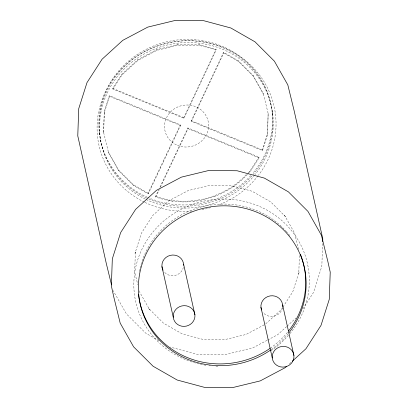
<?xml version="1.0" encoding="UTF-8"?>
<svg xmlns="http://www.w3.org/2000/svg" width="408" height="408" viewBox="0 0 408 408"><rect width="100%" height="100%" fill="white"/><g stroke="black" fill="none" stroke-linecap="round" stroke-linejoin="round"><path stroke-width="0.31" stroke-dasharray="2.04 1.53" d="M103.556 132.187L104.28 111.614L109.349 95.635L180.361 124.848L180.52 125.537L148.257 193.897L133.482 185.441L118.743 170.733L108.589 152.806L103.556 132.187L103.709 132.875L104.28 111.614M267.556 134.614L268.132 113.353L267.556 134.614L262.487 150.593L191.474 121.385L191.321 120.692L223.579 52.331L238.354 60.787L253.093 75.495L263.252 93.422L268.285 114.041M299.406 255.587L298.768 273.692L299.135 271.769L292.776 291.812L282.928 307.081M322.636 243.53L321.835 266.174L313.497 292.47L302.94 308.841M104.438 112.307L109.507 96.329L109.349 95.635M262.487 150.593L262.334 149.899L267.403 133.921M148.257 193.897L148.104 193.208L180.361 124.848M183.942 118.284L183.784 117.591L216.046 49.23L199.39 44.758L177.822 44.528L156.794 49.633L137.751 59.721L121.982 74.103L112.776 88.383L112.929 89.072L183.942 118.284L216.199 49.924L216.046 49.23M247.539 174.242C225.007 199.16 187.354 208.631 155.795 196.998L155.637 196.304L158.62 189.985M159.977 187.114L187.899 127.944L258.912 157.156L259.065 157.85L249.854 172.125L248.003 173.818M155.795 196.998L159.319 189.531M160.4 187.231L188.052 128.637L187.899 127.944M191.474 121.385L223.737 53.025L223.579 52.331M112.929 89.072L122.135 74.797L137.904 60.41L156.947 50.327L177.975 45.222L199.548 45.451L216.199 49.924M248.309 172.701L249.701 171.431L258.912 157.156M282.586 307.612L281.229 309.718L265.746 323.84M155.637 196.304C186.747 207.733 224.018 198.824 246.452 174.394M286.64 326.558L277.726 334.688L267.755 339.971M287.11 326.13L296.03 317.995M289.466 363.783L290.879 362.498M264.175 324.85L246.009 334.473L224.742 339.635L202.919 339.405L182.029 333.795L163.501 323.187L148.589 308.31L149.721 309.866L139.551 291.909L139.256 290.7M267.199 340.267L252.792 347.897L225.262 354.577L197.018 354.277L169.983 347.019M112.776 88.383L183.784 117.591M191.321 120.692L262.334 149.899M109.507 96.329L180.52 125.537M188.052 128.637L259.065 157.85M223.737 53.025L238.512 61.48L253.251 76.184L263.405 94.115L263.252 93.422M108.589 152.806L108.431 152.113L118.59 170.044L133.329 184.753L148.104 193.208M158.875 340.69L145.758 333.183L126.414 313.88L113.169 290.634M298.605 249.456L294.607 233.126L284.437 215.169L285.569 216.73L270.662 201.848L252.129 191.245L231.239 185.635L209.416 185.4L188.149 190.567L168.881 200.772L152.929 215.322L141.382 233.228L135.023 253.271L135.395 251.348L134.666 271.952L137.776 284.651M272.151 112.287L272.855 115.423M253.093 75.495L253.251 76.184M238.354 60.787L238.512 61.48M249.701 171.431L249.854 172.125M233.932 185.819L234.09 186.507M199.39 44.758L199.548 45.451M214.889 195.906L215.041 196.595M177.822 44.528L177.975 45.222M193.866 201.006L194.019 201.7M156.794 49.633L156.947 50.327M172.293 200.777L172.446 201.47M137.751 59.721L137.904 60.41M121.982 74.103L122.135 74.797M133.329 184.753L133.482 185.441M118.59 170.044L118.743 170.733M99.266 132.07L99.97 135.206M183.391 267.388A10.899 10.338 -12.6 0 1 174.956 275.492A10.899 10.338 -12.6 0 1 163.924 271.606M282.504 307.581A10.899 10.338 -12.6 0 1 274.232 316.154A10.899 10.338 -12.6 0 1 262.93 312.334M147.456 197.304A87.062 82.564 -12.6 0 1 110.925 81.702A87.062 82.564 -12.6 0 1 235.523 53.31A87.062 82.564 -12.6 0 1 252.792 173.298M250.757 175.619A87.062 82.564 -12.6 0 1 148.038 197.559M144.33 202.098A89.704 85.068 -12.6 0 1 109.829 83.808A89.704 85.068 -12.6 0 1 236.273 54.04A89.704 85.068 -12.6 0 1 258.473 175.226M258.086 175.731A89.704 85.068 -12.6 0 1 218.591 204.949M210.809 207.575A89.704 85.068 -12.6 0 1 200.874 209.88M192.117 211.002A89.704 85.068 -12.6 0 1 144.901 202.378M145.268 199.089A87.062 82.564 -12.6 0 1 112.297 83.757A87.062 82.564 -12.6 0 1 235.702 56.11A87.062 82.564 -12.6 0 1 255.102 174.481M254.704 174.971A87.062 82.564 -12.6 0 1 145.845 199.364M205.953 365.267A87.965 83.421 -12.6 0 1 139.036 256.035A87.965 83.421 -12.6 0 1 264.7 208.891A87.965 83.421 -12.6 0 1 289.757 333.826M288.548 335.243A87.965 83.421 -12.6 0 1 271.065 350.635M217.979 366.272A87.965 83.421 -12.6 0 1 215.419 366.19M210.334 365.818A87.965 83.421 -12.6 0 1 209.075 365.68M146.584 198.059A87.062 82.564 -12.6 0 1 111.654 82.268A87.062 82.564 -12.6 0 1 236.166 54.82A87.062 82.564 -12.6 0 1 253.077 174.583M251.874 175.976A87.062 82.564 -12.6 0 1 147.161 198.324M287.456 332.382A84.063 79.718 -12.6 0 1 270.657 347.932M139.368 271.463A84.063 79.718 -12.6 0 1 200.099 207.284A84.063 79.718 -12.6 0 1 285.733 230.806M286.151 231.27A84.063 79.718 -12.6 0 1 289.721 235.544M288.252 333.662A84.063 79.718 -12.6 0 1 271.055 349.702M177.449 145.345A22.103 20.961 -12.6 0 0 208.514 123.507A22.103 20.961 -12.6 0 0 173.742 109.201A22.103 20.961 -12.6 0 0 177.449 145.345"/><path stroke-width="0.61" d="M322.702 241.648L322.774 238.808L294.229 111.103L287.813 84.889L274.385 61.164L255.005 41.825L230.836 27.984L203.72 20.701L175.389 20.4L147.783 27.101L122.767 40.351L102.061 59.237L86.996 82.605L78.734 108.65L77.775 135.874L106.32 263.573L111.542 284.911M286.645 366.364L285.233 367.649L260.217 380.899L232.606 387.6L204.275 387.299L177.159 380.016L153.102 366.246L133.615 346.841L120.192 323.121L113.771 296.912L111.364 285.906L112.322 258.866L120.661 232.57L135.65 209.335L156.432 190.347L181.366 177.143L208.896 170.462L237.14 170.758L264.358 178.092L288.4 191.857L307.948 211.385L321.422 235.253L327.843 261.462L330.225 272.141L329.266 299.35L321.004 325.395L305.939 348.758L292.291 361.207M282.596 304.878L293.918 355.511A10.899 10.338 -12.6 0 1 278.598 366.277A10.899 10.338 -12.6 0 1 276.767 348.452A10.899 10.338 -12.6 0 1 293.918 355.511M260.952 307.351L272.269 357.984M183.595 264.149L194.912 314.782A10.899 10.338 -12.6 0 1 179.591 325.553A10.899 10.338 -12.6 0 1 177.766 307.729A10.899 10.338 -12.6 0 1 194.912 314.782M161.951 266.628L173.267 317.261M163.042 270.234A10.899 10.338 -12.6 0 1 170.315 255.347A10.899 10.338 -12.6 0 1 183.646 265.231M261.594 309.973A10.899 10.338 -12.6 0 1 270.157 295.902A10.899 10.338 -12.6 0 1 282.632 306.505M300.395 254.22A84.063 79.718 -12.6 0 1 288.64 330.903M270.152 348.289A84.063 79.718 -12.6 0 1 138.475 294.158M270.545 350.059A84.063 79.718 -12.6 0 1 139.954 302.797A84.063 79.718 -12.6 0 1 241.296 207.514A84.063 79.718 -12.6 0 1 289.037 332.673"/></g></svg>
